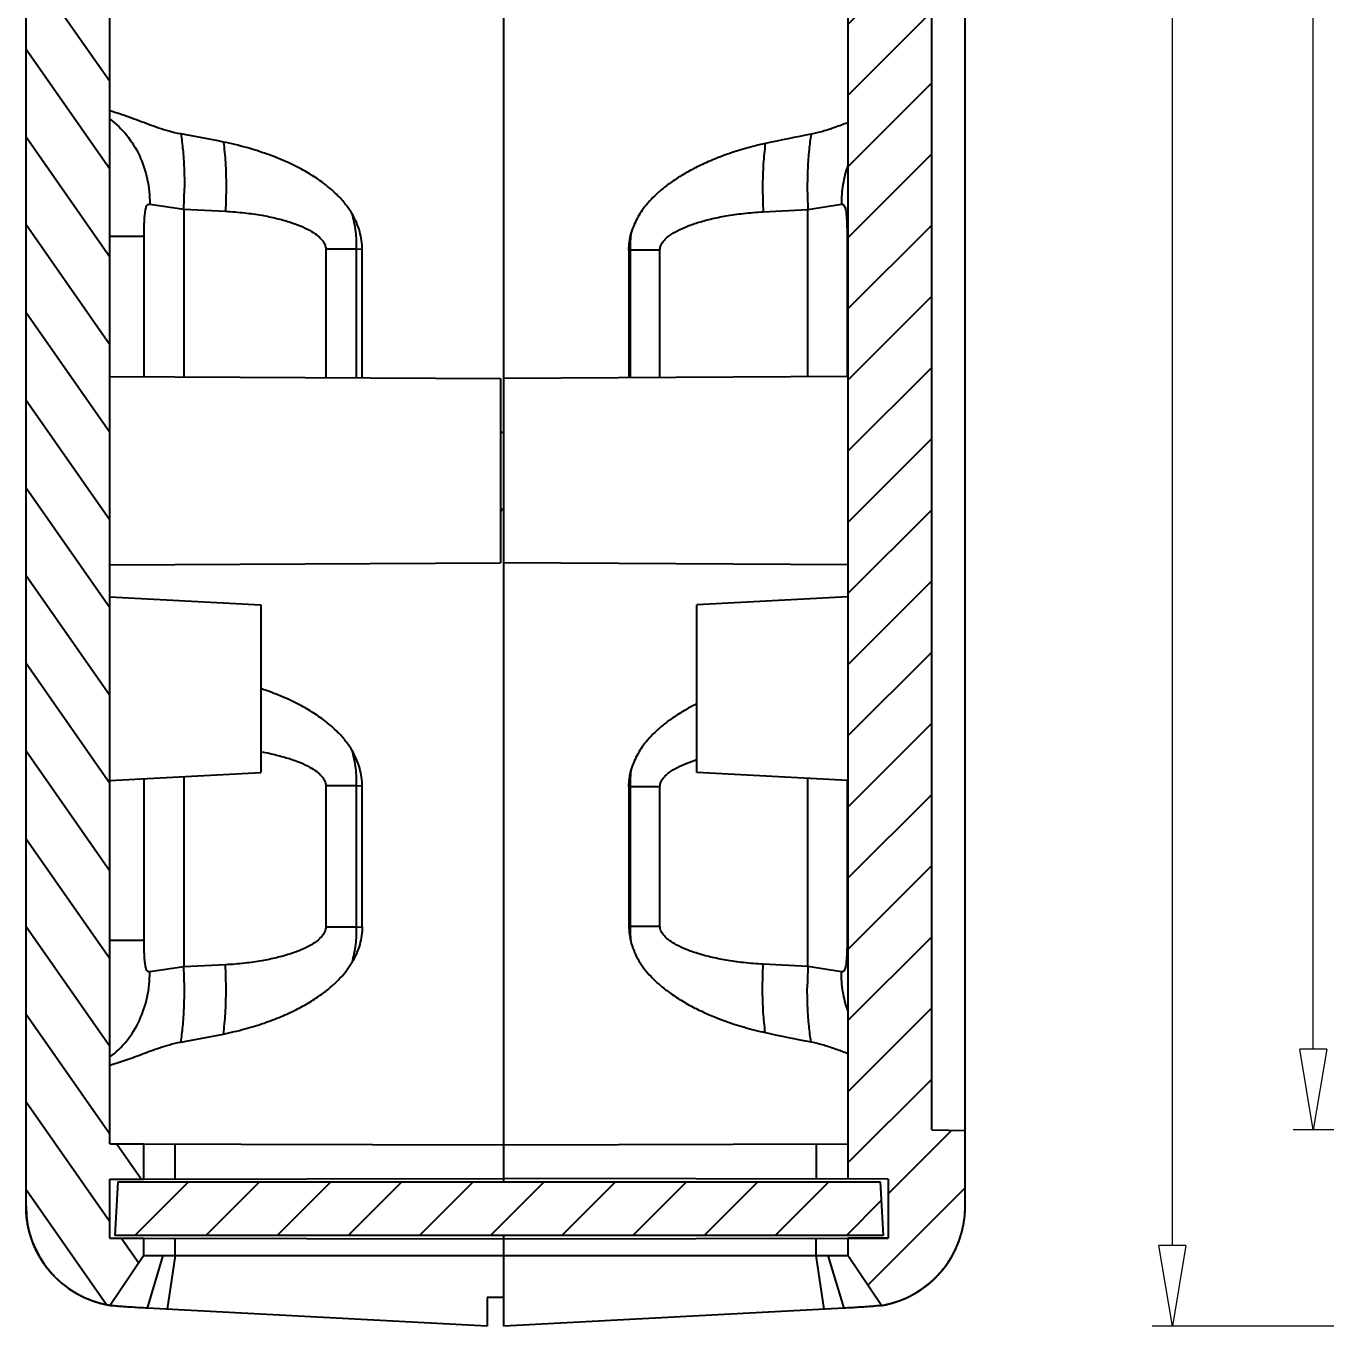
# Model space of a CAD drawing. Header units: millimetres. Extents: x 2827 to 3145, y 1044 to 1251.
# Drawn here: x 2827 to 2865.76, y 1147.23 to 1185.98 of the extents above; entities that cross this region are included whole.
import ezdxf

# ---------------------------------------------------------------- set-up
doc = ezdxf.new("R2010")
doc.units = ezdxf.units.MM
doc.layers.add('dim', color=82, linetype='Continuous', lineweight=9)
doc.styles.add('ROMAND', font='romand.shx', dxfattribs={"width": 0.75, "bigfont": 'gbcbig.shx'})
doc.dimstyles.new('YanXiu', dxfattribs={"dimtxt": 2.5, "dimasz": 2.2, "dimexe": 1, "dimexo": 0, "dimgap": 0.66, "dimtad": 0, "dimzin": 9, "dimdsep": 46, "dimtxsty": 'ROMAND', "dimblk": 'CLOSEDBLANK', "dimcen": 0, "dimclrd": 3, "dimclre": 3, "dimclrt": 7, "dimazin": 2, "dimtfac": 1, "dimtofl": 0, "dimtmove": 0, "dimatfit": 3, "dimldrblk": 'CLOSEDBLANK', "dimfxl": 1, "dimlwd": 5, "dimlwe": 5, "dimarcsym": 0})
pattern_1 = [(45, (2594.4137, 973.4922), (-1.06066, 1.06066), [])]

# ---------------------------------------------------------------- blocks, each defined once
blk = doc.blocks.new('_ClosedBlank')
at = {"color": 0, "linetype": 'ByBlock', "lineweight": -2}
for p, q in [((-1, 0.167), (0, 0)), ((-1, 0.167), (-1, -0.167)), ((0, 0), (-1, -0.167))]:
    blk.add_line(p, q, dxfattribs=at)
blk = doc.blocks.new('*D4')
at = {"layer": 'Defpoints', "color": 0}
for p in [(2876.375, 1233.377), (2865.378, 1153.077), (2876.375, 1153.077)]:
    blk.add_point(p, dxfattribs=at)
at = {"layer": 'dim', "color": 3, "lineweight": 5}
for p, q in [((2876.375, 1233.377), (2864.778, 1233.377)), ((2865.378, 1230.977), (2865.378, 1197.309)), ((2865.378, 1155.477), (2865.378, 1189.146)), ((2876.375, 1153.077), (2864.778, 1153.077))]:
    blk.add_line(p, q, dxfattribs=at)
at = {"layer": 'dim', "color": 3, "lineweight": 5, "xscale": 2.4, "yscale": 2.4, "zscale": 2.4}
for p, rotation in [((2865.378, 1233.377), 90), ((2865.378, 1153.077), 270)]:
    blk.add_blockref('_ClosedBlank', p, dxfattribs=dict(at, rotation=rotation))
at = {"layer": 'dim', "color": 7, "insert": (2865.378, 1193.227), "char_height": 3, "attachment_point": 5, "rotation": 90, "style": 'ROMAND'}
blk.add_mtext('80.3', dxfattribs=at)
blk = doc.blocks.new('*D6')
at = {"layer": 'Defpoints', "color": 0}
for p in [(2872.771, 1239.227), (2861.178, 1147.227), (2872.771, 1147.227)]:
    blk.add_point(p, dxfattribs=at)
at = {"layer": 'dim', "color": 3, "lineweight": 5}
for p, q in [((2872.771, 1239.227), (2860.578, 1239.227)), ((2861.178, 1236.827), (2861.178, 1195.649)), ((2861.178, 1149.627), (2861.178, 1190.806)), ((2872.771, 1147.227), (2860.578, 1147.227))]:
    blk.add_line(p, q, dxfattribs=at)
at = {"layer": 'dim', "color": 3, "lineweight": 5, "xscale": 2.4, "yscale": 2.4, "zscale": 2.4}
for p, rotation in [((2861.178, 1239.227), 90), ((2861.178, 1147.227), 270)]:
    blk.add_blockref('_ClosedBlank', p, dxfattribs=dict(at, rotation=rotation))
at = {"layer": 'dim', "color": 7, "insert": (2861.178, 1193.227), "char_height": 3, "attachment_point": 5, "rotation": 90, "style": 'ROMAND'}
blk.add_mtext('92', dxfattribs=at)

msp = doc.modelspace()

# ---------------------------------------------------------------- hatches: boundary and pattern name
at = {"linetype": 'Continuous'}
h = msp.add_hatch(dxfattribs=at)
h.set_pattern_fill('DEFAULT__6', color=2, scale=1.5, angle=125, style=0, pattern_type=0)
h.set_pattern_definition([(125, (2594.4137, 973.4922), (-1.228728, -0.8603647), [])])
edge = h.paths.add_edge_path()
edge.add_line((2827.001, 1150.795), (2827.001, 1235.66))
edge.add_spline(control_points=[(2827.001, 1235.66), (2827.001, 1237.192), (2827.99, 1238.363), (2829.501, 1238.618)], knot_values=[0, 0, 0, 0, 1, 1, 1, 1], weights=[1, 0.842508, 0.842508, 1], degree=3, periodic=0)
edge.add_line((2829.501, 1238.618), (2830.501, 1237.127))
edge.add_line((2830.501, 1237.127), (2830.501, 1236.609))
edge.add_line((2829.501, 1236.607), (2830.501, 1236.609))
edge.add_line((2829.501, 1234.848), (2829.501, 1236.607))
edge.add_line((2829.501, 1234.848), (2830.501, 1234.846))
edge.add_line((2830.501, 1234.846), (2830.501, 1233.799))
edge.add_line((2829.501, 1233.797), (2830.501, 1233.799))
edge.add_line((2829.501, 1152.658), (2829.501, 1233.797))
edge.add_line((2829.501, 1152.658), (2830.501, 1152.656))
edge.add_line((2830.501, 1152.656), (2830.501, 1151.609))
edge.add_line((2829.501, 1151.607), (2830.501, 1151.609))
edge.add_line((2829.501, 1149.848), (2829.501, 1151.607))
edge.add_line((2829.501, 1149.848), (2830.501, 1149.846))
edge.add_line((2830.501, 1149.846), (2830.501, 1149.327))
edge.add_line((2829.501, 1147.837), (2830.501, 1149.327))
edge.add_spline(control_points=[(2829.501, 1147.837), (2827.99, 1148.092), (2827.001, 1149.263), (2827.001, 1150.795)], knot_values=[0, 0, 0, 0, 1, 1, 1, 1], weights=[1, 0.842508, 0.842508, 1], degree=3, periodic=0)
h = msp.add_hatch(dxfattribs=at)
h.set_pattern_fill('DEFAULT__7', color=2, scale=1.5, angle=45, style=0, pattern_type=0)
h.set_pattern_definition(pattern_1)
edge = h.paths.add_edge_path()
edge.add_line((2855.001, 1150.795), (2855.001, 1153.06))
edge.add_spline(control_points=[(2852.501, 1147.837), (2854.011, 1148.092), (2855.001, 1149.263), (2855.001, 1150.795)], knot_values=[0, 0, 0, 0, 1, 1, 1, 1], weights=[1, 0.842508, 0.842508, 1], degree=3, periodic=0)
edge.add_line((2852.501, 1147.837), (2851.501, 1149.327))
edge.add_line((2851.501, 1149.845), (2851.501, 1149.327))
edge.add_line((2852.701, 1149.847), (2851.501, 1149.845))
edge.add_line((2852.701, 1151.607), (2852.701, 1149.847))
edge.add_line((2852.701, 1151.607), (2851.501, 1151.61))
edge.add_line((2851.501, 1234.845), (2851.501, 1151.61))
edge.add_line((2852.701, 1234.847), (2851.501, 1234.845))
edge.add_line((2852.701, 1236.607), (2852.701, 1234.847))
edge.add_line((2852.701, 1236.607), (2851.501, 1236.61))
edge.add_line((2851.501, 1237.127), (2851.501, 1236.61))
edge.add_line((2852.501, 1238.618), (2851.501, 1237.127))
edge.add_spline(control_points=[(2855.001, 1235.66), (2855.001, 1237.192), (2854.011, 1238.363), (2852.501, 1238.618)], knot_values=[0, 0, 0, 0, 1, 1, 1, 1], weights=[1, 0.842508, 0.842508, 1], degree=3, periodic=0)
edge.add_line((2855.001, 1233.395), (2855.001, 1235.66))
edge.add_line((2854.001, 1233.377), (2855.001, 1233.395))
edge.add_line((2854.001, 1153.077), (2854.001, 1233.377))
edge.add_line((2854.001, 1153.077), (2855.001, 1153.06))
h = msp.add_hatch(dxfattribs=at)
h.set_pattern_fill('DEFAULT__5', color=2, scale=1.5, angle=45, style=0, pattern_type=0)
h.set_pattern_definition(pattern_1)
edge = h.paths.add_edge_path()
edge.add_line((2829.734, 1151.527), (2852.467, 1151.527))
edge.add_line((2852.467, 1151.527), (2852.551, 1149.927))
edge.add_line((2852.551, 1149.927), (2829.651, 1149.927))
edge.add_line((2829.734, 1151.527), (2829.651, 1149.927))

# ---------------------------------------------------------------- linework, layer by layer
at = {"color": 7, "linetype": 'Continuous'}
for p, q in [((2827.001, 1150.795), (2827.001, 1235.66)), ((2827.001, 1150.795), (2827.001, 1235.66)), ((2855.001, 1150.795), (2855.001, 1235.66)), ((2841.251, 1151.527), (2841.251, 1234.927)), ((2851.501, 1234.845), (2851.501, 1151.61)), ((2851.501, 1234.845), (2851.501, 1151.61)), ((2829.501, 1152.658), (2829.501, 1233.797)), ((2829.501, 1152.658), (2829.501, 1233.797)), ((2854.001, 1153.077), (2854.001, 1233.377)), ((2854.001, 1153.077), (2854.001, 1233.377)), ((2830.689, 1180.674), (2831.705, 1180.521)), ((2850.312, 1180.514), (2851.312, 1180.671)), ((2831.705, 1180.521), (2831.705, 1175.527)), ((2831.705, 1180.521), (2832.948, 1180.459)), ((2848.978, 1180.444), (2850.312, 1180.514)), ((2850.312, 1175.525), (2850.312, 1180.514)), ((2829.501, 1179.722), (2830.523, 1179.722)), ((2830.523, 1175.533), (2830.523, 1179.722)), ((2851.478, 1179.722), (2851.478, 1175.531)), ((2835.937, 1179.333), (2835.937, 1175.505)), ((2836.847, 1179.333), (2835.937, 1179.333)), ((2836.847, 1179.333), (2836.847, 1175.5)), ((2837.026, 1179.324), (2836.847, 1179.333)), ((2837.026, 1175.499), (2837.026, 1179.324)), ((2845.023, 1179.307), (2844.975, 1179.305)), ((2844.975, 1179.305), (2844.975, 1175.497)), ((2845.023, 1175.497), (2845.023, 1179.307)), ((2845.023, 1179.307), (2845.9, 1179.307)), ((2845.9, 1175.502), (2845.9, 1179.307)), ((2829.501, 1175.538), (2841.151, 1175.477)), ((2851.501, 1175.531), (2841.251, 1175.477)), ((2841.151, 1175.477), (2841.151, 1169.977)), ((2841.151, 1173.877), (2841.251, 1173.877)), ((2841.151, 1171.504), (2841.194, 1171.577)), ((2841.168, 1171.577), (2841.251, 1171.577)), ((2829.501, 1169.916), (2841.151, 1169.977)), ((2851.501, 1169.924), (2841.251, 1169.977)), ((2829.501, 1168.963), (2834.001, 1168.727)), ((2851.501, 1168.963), (2847.001, 1168.727)), ((2834.001, 1168.727), (2834.001, 1163.727)), ((2847.001, 1163.727), (2847.001, 1168.727)), ((2829.501, 1163.492), (2834.001, 1163.727)), ((2830.523, 1158.733), (2830.523, 1163.545)), ((2831.705, 1163.607), (2831.705, 1157.934)), ((2851.501, 1163.492), (2847.001, 1163.727)), ((2850.312, 1157.941), (2850.312, 1163.554)), ((2851.478, 1163.493), (2851.478, 1158.733)), ((2835.937, 1163.333), (2835.937, 1159.122)), ((2836.847, 1163.333), (2835.937, 1163.333)), ((2836.847, 1163.333), (2836.847, 1159.122)), ((2837.026, 1163.324), (2836.847, 1163.333)), ((2837.026, 1159.131), (2837.026, 1163.324)), ((2845.023, 1163.307), (2844.975, 1163.305)), ((2844.975, 1163.305), (2844.975, 1159.15)), ((2845.023, 1159.148), (2845.023, 1163.307)), ((2845.023, 1163.307), (2845.9, 1163.307)), ((2845.9, 1159.148), (2845.9, 1163.307)), ((2836.847, 1159.122), (2835.937, 1159.122)), ((2836.847, 1159.122), (2837.026, 1159.131)), ((2844.975, 1159.15), (2845.023, 1159.148)), ((2845.023, 1159.148), (2845.9, 1159.148)), ((2829.501, 1158.733), (2830.523, 1158.733)), ((2831.705, 1157.934), (2830.689, 1157.781)), ((2832.948, 1157.996), (2831.705, 1157.934)), ((2850.312, 1157.941), (2848.978, 1158.011)), ((2851.312, 1157.784), (2850.312, 1157.941)), ((2854.001, 1153.077), (2855.001, 1153.06)), ((2854.001, 1153.077), (2855.001, 1153.06)), ((2855.001, 1150.795), (2855.001, 1153.06)), ((2829.501, 1152.658), (2841.251, 1152.627)), ((2829.501, 1152.658), (2830.501, 1152.656)), ((2830.501, 1152.656), (2830.501, 1151.609)), ((2830.501, 1152.656), (2830.501, 1151.609)), ((2831.448, 1151.61), (2831.448, 1152.653)), ((2841.251, 1152.627), (2851.501, 1152.654)), ((2850.553, 1152.652), (2850.553, 1151.611)), ((2829.501, 1151.607), (2841.251, 1151.627)), ((2829.501, 1151.607), (2830.501, 1151.609)), ((2829.501, 1149.848), (2829.501, 1151.607)), ((2829.501, 1149.848), (2829.501, 1151.607)), ((2829.734, 1151.527), (2829.651, 1149.927)), ((2829.734, 1151.527), (2829.651, 1149.927)), ((2829.734, 1151.527), (2852.467, 1151.527)), ((2829.734, 1151.527), (2852.467, 1151.527)), ((2852.701, 1151.607), (2841.251, 1151.627)), ((2852.701, 1151.607), (2851.501, 1151.61)), ((2852.467, 1151.527), (2852.551, 1149.927)), ((2852.467, 1151.527), (2852.551, 1149.927)), ((2852.701, 1151.607), (2852.701, 1149.847)), ((2852.701, 1151.607), (2852.701, 1149.847)), ((2852.551, 1149.927), (2829.651, 1149.927)), ((2852.551, 1149.927), (2829.651, 1149.927)), ((2841.251, 1147.227), (2841.251, 1149.927)), ((2829.501, 1149.848), (2841.251, 1149.827)), ((2829.501, 1149.848), (2830.501, 1149.846)), ((2830.501, 1149.846), (2830.501, 1149.327)), ((2830.501, 1149.846), (2830.501, 1149.327)), ((2831.448, 1149.327), (2831.448, 1149.845)), ((2841.251, 1149.827), (2852.701, 1149.847)), ((2850.553, 1149.327), (2850.553, 1149.844)), ((2852.701, 1149.847), (2851.501, 1149.845)), ((2851.501, 1149.845), (2851.501, 1149.327)), ((2851.501, 1149.845), (2851.501, 1149.327)), ((2829.501, 1147.837), (2830.501, 1149.327)), ((2829.501, 1147.837), (2830.501, 1149.327)), ((2831.079, 1149.327), (2830.613, 1147.759)), ((2831.448, 1149.327), (2831.206, 1147.728)), ((2831.448, 1149.327), (2850.553, 1149.327)), ((2850.795, 1147.728), (2850.553, 1149.327)), ((2851.388, 1147.759), (2850.918, 1149.327)), ((2852.501, 1147.837), (2851.501, 1149.327)), ((2852.501, 1147.837), (2851.501, 1149.327)), ((2841.251, 1148.082), (2840.751, 1148.077)), ((2840.751, 1148.077), (2840.751, 1147.227)), ((2840.751, 1147.227), (2830.613, 1147.759)), ((2851.388, 1147.759), (2841.251, 1147.227))]:
    msp.add_line(p, q, dxfattribs=at)
for centre, radius, start, end in [((2822.056, 1128.763), 54.84, 78.6119, 79.9627), ((2859.093, 1136.577), 46.99, 100.6492, 102.3503), ((2816.698, 1181.245), 15.025, 357.2364, 359.0292), ((2817.195, 1181.235), 14.528, 359.0359, 359.6631), ((2864.075, 1181.22), 13.782, 180.3184, 180.9964), ((2864.551, 1181.23), 14.257, 181.0033, 182.879), ((2850.078, 1159.61), 6.892, 116.5203, 117.0509), ((2816.698, 1157.21), 15.025, 0.9708, 2.7636), ((2864.551, 1157.225), 14.257, 177.121, 178.9967), ((2817.195, 1157.22), 14.528, 0.3369, 0.9641), ((2864.075, 1157.235), 13.782, 179.0036, 179.6817), ((2822.056, 1209.692), 54.84, 280.0373, 281.3881), ((2859.093, 1201.878), 46.99, 257.6497, 259.3508), ((2830.001, 1150.795), 3, 180, 260.4059), ((2852.001, 1150.795), 3, 279.5941, 0)]:
    msp.add_arc(centre, radius, start, end, dxfattribs=at)
for points, start_tangent, end_tangent in [([(2831.614, 1182.764), (2831.268, 1182.843), (2830.951, 1182.942), (2830.653, 1183.048), (2830.365, 1183.156), (2830.078, 1183.261), (2829.791, 1183.361), (2829.501, 1183.451)], (-0.984561, 0.175042), (-0.960429, 0.278524)), ([(2829.501, 1183.206), (2830.002, 1182.727), (2830.381, 1182.119), (2830.615, 1181.42), (2830.689, 1180.674)], (0.807194, -0.590286), (-0.011791, -0.99993)), ([(2851.501, 1183.099), (2851.117, 1182.958), (2850.753, 1182.841), (2850.409, 1182.758)], (-0.9358, -0.35253), (-0.98261, -0.185681)), ([(2831.614, 1182.764), (2831.676, 1182.297), (2831.713, 1181.751), (2831.722, 1181.15)], (0.171694, -0.98515), (-0.005864, -0.999983)), ([(2836.713, 1180.395), (2836.529, 1180.665), (2836.291, 1180.934), (2835.993, 1181.202), (2835.632, 1181.465), (2835.212, 1181.714), (2834.732, 1181.948), (2834.188, 1182.164), (2833.574, 1182.358), (2832.885, 1182.523)], (-0.505893, 0.862596), (-0.980253, 0.197748)), ([(2832.885, 1182.523), (2832.944, 1181.913), (2832.965, 1181.21), (2832.948, 1180.459)], (0.137888, -0.990448), (-0.048083, -0.998843)), ([(2849.042, 1182.48), (2848.45, 1182.331), (2847.917, 1182.162), (2847.439, 1181.978), (2847.011, 1181.782), (2846.629, 1181.576), (2846.289, 1181.361), (2845.994, 1181.142), (2845.744, 1180.921), (2845.539, 1180.704), (2845.372, 1180.491), (2845.238, 1180.279), (2845.133, 1180.063), (2845.047, 1179.823)], (-0.976758, -0.214344), (-0.279949, -0.960015)), ([(2849.042, 1182.48), (2848.982, 1181.875), (2848.961, 1181.182), (2848.978, 1180.444)], (-0.140862, -0.990029), (0.05009, -0.998745)), ([(2850.409, 1182.758), (2850.344, 1182.291), (2850.305, 1181.745), (2850.294, 1181.143)], (-0.181681, -0.983357), (0.005539, -0.999985)), ([(2851.501, 1181.826), (2851.356, 1181.26), (2851.312, 1180.671)], (-0.332619, -0.943061), (0.012312, -0.999924)), ([(2830.523, 1179.722), (2830.525, 1179.94), (2830.53, 1180.146), (2830.542, 1180.329), (2830.56, 1180.48), (2830.588, 1180.592), (2830.63, 1180.658), (2830.689, 1180.674)], (-0.000012, 1), (0.989066, -0.147475)), ([(2851.312, 1180.671), (2851.372, 1180.656), (2851.413, 1180.59), (2851.441, 1180.479), (2851.46, 1180.328), (2851.471, 1180.145), (2851.477, 1179.939), (2851.478, 1179.722)], (0.988037, 0.154219), (-0.000012, -1)), ([(2832.948, 1180.459), (2833.521, 1180.412), (2834.029, 1180.34), (2834.472, 1180.248), (2834.855, 1180.141), (2835.183, 1180.022), (2835.455, 1179.892), (2835.668, 1179.754), (2835.82, 1179.611), (2835.91, 1179.468), (2835.937, 1179.333)], (0.998749, -0.049995), (0.000417, -1)), ([(2837.026, 1179.324), (2836.95, 1179.85), (2836.713, 1180.395)], (0, 1), (-0.507529, 0.861635)), ([(2836.713, 1180.395), (2836.824, 1179.85), (2836.847, 1179.333)], (0.269539, -0.962989), (-0.020962, -0.99978)), ([(2845.9, 1179.307), (2845.929, 1179.443), (2846.022, 1179.588), (2846.18, 1179.731), (2846.4, 1179.87), (2846.68, 1180), (2847.018, 1180.12), (2847.412, 1180.228), (2847.868, 1180.321), (2848.389, 1180.395), (2848.978, 1180.444)], (0.000468, 1), (0.998631, 0.052314)), ([(2844.975, 1179.305), (2844.992, 1179.552), (2845.047, 1179.823)], (0, 1), (0.270901, 0.962607)), ([(2845.023, 1179.307), (2845.027, 1179.57), (2845.048, 1179.822)], (-0.021313, 0.999773), (0.118727, 0.992927)), ([(2836.713, 1164.395), (2836.529, 1164.665), (2836.291, 1164.934), (2835.993, 1165.202), (2835.632, 1165.465), (2835.212, 1165.714), (2834.732, 1165.948), (2834.188, 1166.164), (2834.001, 1166.228)], (-0.505893, 0.862596), (-0.949307, 0.31435)), ([(2846.943, 1165.748), (2846.629, 1165.576), (2846.289, 1165.361), (2845.994, 1165.142), (2845.744, 1164.921), (2845.539, 1164.704), (2845.372, 1164.491), (2845.238, 1164.279), (2845.133, 1164.063), (2845.047, 1163.823)], (-0.890595, -0.454798), (-0.279949, -0.960015)), ([(2834.001, 1164.344), (2834.029, 1164.34), (2834.472, 1164.248), (2834.855, 1164.141), (2835.183, 1164.022), (2835.455, 1163.892), (2835.668, 1163.754), (2835.82, 1163.611), (2835.91, 1163.468), (2835.937, 1163.333)], (0.985644, -0.168834), (0.000417, -1)), ([(2837.026, 1163.324), (2836.95, 1163.85), (2836.713, 1164.395)], (0, 1), (-0.507529, 0.861635)), ([(2836.713, 1164.395), (2836.824, 1163.85), (2836.847, 1163.333)], (0.269539, -0.962989), (-0.020962, -0.99978)), ([(2845.9, 1163.307), (2845.929, 1163.443), (2846.022, 1163.588), (2846.18, 1163.731), (2846.4, 1163.87), (2846.68, 1164), (2847, 1164.115)], (0.000468, 1), (0.95344, 0.301584)), ([(2844.975, 1163.305), (2844.992, 1163.552), (2845.047, 1163.823)], (0, 1), (0.270901, 0.962607)), ([(2845.023, 1163.307), (2845.027, 1163.57), (2845.048, 1163.822)], (-0.021313, 0.999773), (0.118727, 0.992927)), ([(2835.937, 1159.122), (2835.91, 1158.987), (2835.82, 1158.844), (2835.668, 1158.701), (2835.455, 1158.563), (2835.183, 1158.433), (2834.855, 1158.314), (2834.472, 1158.207), (2834.029, 1158.115), (2833.521, 1158.043), (2832.948, 1157.996)], (-0.000421, -1), (-0.998749, -0.049995)), ([(2837.026, 1159.131), (2836.95, 1158.605), (2836.713, 1158.06)], (0, -1), (-0.507525, -0.861637)), ([(2836.847, 1159.122), (2836.824, 1158.605), (2836.713, 1158.06)], (0.020938, -0.999781), (-0.269581, -0.962978)), ([(2844.975, 1159.15), (2844.992, 1158.903), (2845.047, 1158.631)], (0, -1), (0.270877, -0.962614)), ([(2845.048, 1158.633), (2845.027, 1158.885), (2845.023, 1159.148)], (-0.118739, 0.992926), (0.021341, 0.999772)), ([(2848.978, 1158.011), (2848.389, 1158.06), (2847.868, 1158.134), (2847.412, 1158.227), (2847.018, 1158.335), (2846.68, 1158.455), (2846.4, 1158.585), (2846.18, 1158.724), (2846.022, 1158.867), (2845.929, 1159.012), (2845.9, 1159.148)], (-0.998631, 0.052314), (-0.000464, 1)), ([(2830.689, 1157.781), (2830.63, 1157.797), (2830.588, 1157.863), (2830.56, 1157.975), (2830.542, 1158.126), (2830.53, 1158.309), (2830.525, 1158.515), (2830.523, 1158.733)], (-0.989065, -0.147483), (0.000012, 1)), ([(2845.047, 1158.631), (2845.146, 1158.361), (2845.272, 1158.118), (2845.433, 1157.88), (2845.635, 1157.643), (2845.885, 1157.405), (2846.184, 1157.168), (2846.531, 1156.937), (2846.925, 1156.717), (2847.369, 1156.507), (2847.867, 1156.311), (2848.423, 1156.132), (2849.042, 1155.975)], (0.279877, -0.960036), (0.976758, -0.214344)), ([(2851.478, 1158.733), (2851.477, 1158.516), (2851.471, 1158.31), (2851.46, 1158.127), (2851.441, 1157.976), (2851.413, 1157.865), (2851.372, 1157.799), (2851.312, 1157.784)], (0.000012, -1), (-0.988038, 0.15421)), ([(2832.885, 1155.932), (2833.524, 1156.083), (2834.096, 1156.258), (2834.607, 1156.453), (2835.061, 1156.662), (2835.464, 1156.884), (2835.817, 1157.118), (2836.116, 1157.356), (2836.361, 1157.593), (2836.558, 1157.828), (2836.713, 1158.06)], (0.980253, 0.197748), (0.505898, 0.862593)), ([(2829.501, 1155.249), (2830.002, 1155.728), (2830.381, 1156.336), (2830.615, 1157.035), (2830.689, 1157.781)], (0.807182, 0.590302), (-0.011786, 0.999931)), ([(2832.885, 1155.932), (2832.944, 1156.542), (2832.965, 1157.245), (2832.948, 1157.996)], (0.137887, 0.990448), (-0.048083, 0.998843)), ([(2849.042, 1155.975), (2848.982, 1156.58), (2848.961, 1157.273), (2848.978, 1158.011)], (-0.140862, 0.990029), (0.050089, 0.998745)), ([(2851.501, 1156.629), (2851.356, 1157.195), (2851.312, 1157.784)], (-0.332624, 0.94306), (0.012318, 0.999924)), ([(2831.614, 1155.691), (2831.676, 1156.158), (2831.713, 1156.704), (2831.722, 1157.305)], (0.171694, 0.98515), (-0.005864, 0.999983)), ([(2850.409, 1155.697), (2850.344, 1156.164), (2850.305, 1156.71), (2850.294, 1157.312)], (-0.181681, 0.983357), (0.005539, 0.999985)), ([(2829.501, 1155.004), (2829.746, 1155.08), (2829.99, 1155.162), (2830.231, 1155.249), (2830.471, 1155.339), (2830.718, 1155.431), (2830.983, 1155.524), (2831.278, 1155.614), (2831.614, 1155.691)], (0.960429, 0.278524), (0.984561, 0.175043)), ([(2850.409, 1155.697), (2850.782, 1155.606), (2851.151, 1155.485), (2851.501, 1155.356)], (0.98261, -0.185681), (0.9358, -0.35253)), ([(2829.501, 1147.837), (2829.471, 1147.842), (2829.441, 1147.848), (2829.411, 1147.854), (2829.381, 1147.86), (2829.351, 1147.866), (2829.321, 1147.873), (2829.291, 1147.88), (2829.26, 1147.888), (2829.23, 1147.896), (2829.2, 1147.904), (2829.17, 1147.912), (2829.14, 1147.921), (2829.109, 1147.93), (2829.079, 1147.94), (2829.049, 1147.95), (2829.019, 1147.96), (2828.989, 1147.971), (2828.959, 1147.982), (2828.929, 1147.993), (2828.899, 1148.005), (2828.869, 1148.017), (2828.839, 1148.029), (2828.809, 1148.042), (2828.779, 1148.055), (2828.749, 1148.068), (2828.72, 1148.082), (2828.69, 1148.096), (2828.66, 1148.111), (2828.631, 1148.126), (2828.602, 1148.141), (2828.573, 1148.157), (2828.544, 1148.173), (2828.515, 1148.189), (2828.486, 1148.206), (2828.457, 1148.223), (2828.428, 1148.24), (2828.4, 1148.258), (2828.372, 1148.276), (2828.344, 1148.294), (2828.316, 1148.313), (2828.288, 1148.332), (2828.26, 1148.351), (2828.233, 1148.371), (2828.206, 1148.391), (2828.179, 1148.412), (2828.152, 1148.432), (2828.125, 1148.453), (2828.099, 1148.475), (2828.073, 1148.497), (2828.047, 1148.519), (2828.021, 1148.541), (2827.995, 1148.564), (2827.97, 1148.587), (2827.945, 1148.61), (2827.92, 1148.633), (2827.896, 1148.657), (2827.871, 1148.682), (2827.847, 1148.706), (2827.824, 1148.731), (2827.8, 1148.756), (2827.777, 1148.781), (2827.754, 1148.807), (2827.732, 1148.832), (2827.709, 1148.858), (2827.687, 1148.885), (2827.666, 1148.911), (2827.644, 1148.938), (2827.623, 1148.965), (2827.602, 1148.993), (2827.582, 1149.02), (2827.562, 1149.048), (2827.542, 1149.076), (2827.523, 1149.104), (2827.503, 1149.132), (2827.485, 1149.161), (2827.466, 1149.19), (2827.448, 1149.219), (2827.43, 1149.248), (2827.413, 1149.277), (2827.396, 1149.306), (2827.379, 1149.336), (2827.363, 1149.366), (2827.347, 1149.396), (2827.331, 1149.426), (2827.316, 1149.456), (2827.301, 1149.486), (2827.286, 1149.517), (2827.272, 1149.547), (2827.258, 1149.578), (2827.245, 1149.609), (2827.232, 1149.64), (2827.219, 1149.671), (2827.207, 1149.702), (2827.195, 1149.733), (2827.183, 1149.764), (2827.172, 1149.795), (2827.161, 1149.827), (2827.151, 1149.858), (2827.14, 1149.89), (2827.131, 1149.921), (2827.121, 1149.952), (2827.112, 1149.984), (2827.104, 1150.016), (2827.095, 1150.047), (2827.087, 1150.079), (2827.08, 1150.11), (2827.073, 1150.142), (2827.066, 1150.173), (2827.059, 1150.205), (2827.053, 1150.237), (2827.047, 1150.268), (2827.042, 1150.3), (2827.037, 1150.331), (2827.032, 1150.362), (2827.028, 1150.394), (2827.023, 1150.425), (2827.02, 1150.456), (2827.016, 1150.488), (2827.013, 1150.519), (2827.011, 1150.55), (2827.008, 1150.581), (2827.006, 1150.612), (2827.004, 1150.642), (2827.003, 1150.673), (2827.002, 1150.704), (2827.001, 1150.734), (2827.001, 1150.765), (2827.001, 1150.795)], (-0.986013, 0.166667), (0, 1)), ([(2852.501, 1147.837), (2852.53, 1147.842), (2852.56, 1147.848), (2852.59, 1147.854), (2852.62, 1147.86), (2852.65, 1147.866), (2852.68, 1147.873), (2852.711, 1147.88), (2852.741, 1147.888), (2852.771, 1147.896), (2852.801, 1147.904), (2852.831, 1147.912), (2852.861, 1147.921), (2852.892, 1147.93), (2852.922, 1147.94), (2852.952, 1147.95), (2852.982, 1147.96), (2853.012, 1147.971), (2853.042, 1147.982), (2853.073, 1147.993), (2853.103, 1148.005), (2853.133, 1148.017), (2853.162, 1148.029), (2853.192, 1148.042), (2853.222, 1148.055), (2853.252, 1148.068), (2853.282, 1148.082), (2853.311, 1148.096), (2853.341, 1148.111), (2853.37, 1148.126), (2853.399, 1148.141), (2853.429, 1148.157), (2853.458, 1148.173), (2853.487, 1148.189), (2853.515, 1148.206), (2853.544, 1148.223), (2853.573, 1148.24), (2853.601, 1148.258), (2853.629, 1148.276), (2853.657, 1148.294), (2853.685, 1148.313), (2853.713, 1148.332), (2853.741, 1148.351), (2853.768, 1148.371), (2853.795, 1148.391), (2853.823, 1148.412), (2853.849, 1148.432), (2853.876, 1148.453), (2853.902, 1148.475), (2853.929, 1148.497), (2853.955, 1148.519), (2853.98, 1148.541), (2854.006, 1148.564), (2854.031, 1148.587), (2854.056, 1148.61), (2854.081, 1148.633), (2854.105, 1148.657), (2854.13, 1148.682), (2854.154, 1148.706), (2854.177, 1148.731), (2854.201, 1148.756), (2854.224, 1148.781), (2854.247, 1148.807), (2854.27, 1148.832), (2854.292, 1148.858), (2854.314, 1148.885), (2854.336, 1148.911), (2854.357, 1148.938), (2854.378, 1148.965), (2854.399, 1148.993), (2854.419, 1149.02), (2854.439, 1149.048), (2854.459, 1149.076), (2854.479, 1149.104), (2854.498, 1149.132), (2854.516, 1149.161), (2854.535, 1149.19), (2854.553, 1149.219), (2854.571, 1149.248), (2854.588, 1149.277), (2854.605, 1149.306), (2854.622, 1149.336), (2854.638, 1149.366), (2854.654, 1149.396), (2854.67, 1149.426), (2854.685, 1149.456), (2854.7, 1149.486), (2854.715, 1149.517), (2854.729, 1149.547), (2854.743, 1149.578), (2854.756, 1149.609), (2854.769, 1149.64), (2854.782, 1149.671), (2854.794, 1149.702), (2854.806, 1149.733), (2854.818, 1149.764), (2854.829, 1149.795), (2854.84, 1149.827), (2854.851, 1149.858), (2854.861, 1149.89), (2854.87, 1149.921), (2854.88, 1149.952), (2854.889, 1149.984), (2854.898, 1150.016), (2854.906, 1150.047), (2854.914, 1150.079), (2854.921, 1150.11), (2854.929, 1150.142), (2854.935, 1150.173), (2854.942, 1150.205), (2854.948, 1150.237), (2854.954, 1150.268), (2854.959, 1150.3), (2854.964, 1150.331), (2854.969, 1150.362), (2854.974, 1150.394), (2854.978, 1150.425), (2854.981, 1150.456), (2854.985, 1150.488), (2854.988, 1150.519), (2854.991, 1150.55), (2854.993, 1150.581), (2854.995, 1150.612), (2854.997, 1150.642), (2854.998, 1150.673), (2854.999, 1150.704), (2855, 1150.734), (2855, 1150.765), (2855.001, 1150.795)], (0.986013, 0.166667), (0, 1)), ([(2830.503, 1149.327), (2830.555, 1149.328), (2830.677, 1149.327), (2830.856, 1149.328), (2831.079, 1149.327)], (1, 0.000015), (1, 0.000012)), ([(2831.079, 1149.327), (2831.26, 1149.329), (2831.448, 1149.327)], (1, 0.000012), (1, 0)), ([(2850.553, 1149.327), (2850.739, 1149.329), (2850.918, 1149.327)], (1, 0), (1, -0.000017)), ([(2850.918, 1149.327), (2851.143, 1149.328), (2851.323, 1149.327), (2851.446, 1149.328), (2851.499, 1149.327)], (1, -0.000017), (1, -0.000049)), ([(2830.613, 1147.759), (2830.179, 1147.784), (2829.989, 1147.797), (2829.825, 1147.809), (2829.692, 1147.819), (2829.594, 1147.828), (2829.531, 1147.833), (2829.503, 1147.837)], (-0.99863, 0.052336), (-0.986169, 0.16574)), ([(2852.498, 1147.837), (2852.47, 1147.833), (2852.408, 1147.828), (2852.309, 1147.819), (2852.177, 1147.809), (2852.013, 1147.797), (2851.823, 1147.784), (2851.388, 1147.759)], (-0.986169, -0.16574), (-0.99863, -0.052336))]:
    msp.add_spline(points, degree=3, dxfattribs=dict(at, start_tangent=start_tangent, end_tangent=end_tangent))

# ---------------------------------------------------------------- dimensions: what is measured, and where the dimension line sits
at = {"layer": 'dim'}
for base, p1, p2, picture, middle in [((2861.178, 1147.227), (2872.771, 1239.227), (2872.771, 1147.227), '*D6', (2861.178, 1193.227)), ((2865.378, 1153.077), (2876.375, 1233.377), (2876.375, 1153.077), '*D4', (2865.378, 1193.227))]:
    dim = msp.add_linear_dim(base=base, p1=p1, p2=p2, angle=90, dimstyle='YanXiu', override={"dimtxt": 3, "dimasz": 2.4, "dimexe": 0.5997, "dimgap": 0.5997, "dimzin": 8}, dxfattribs=at)
    dim.commit()
    dim.dimension.update_dxf_attribs({"geometry": picture, "text_midpoint": middle})

doc.saveas('drawing.dxf')
